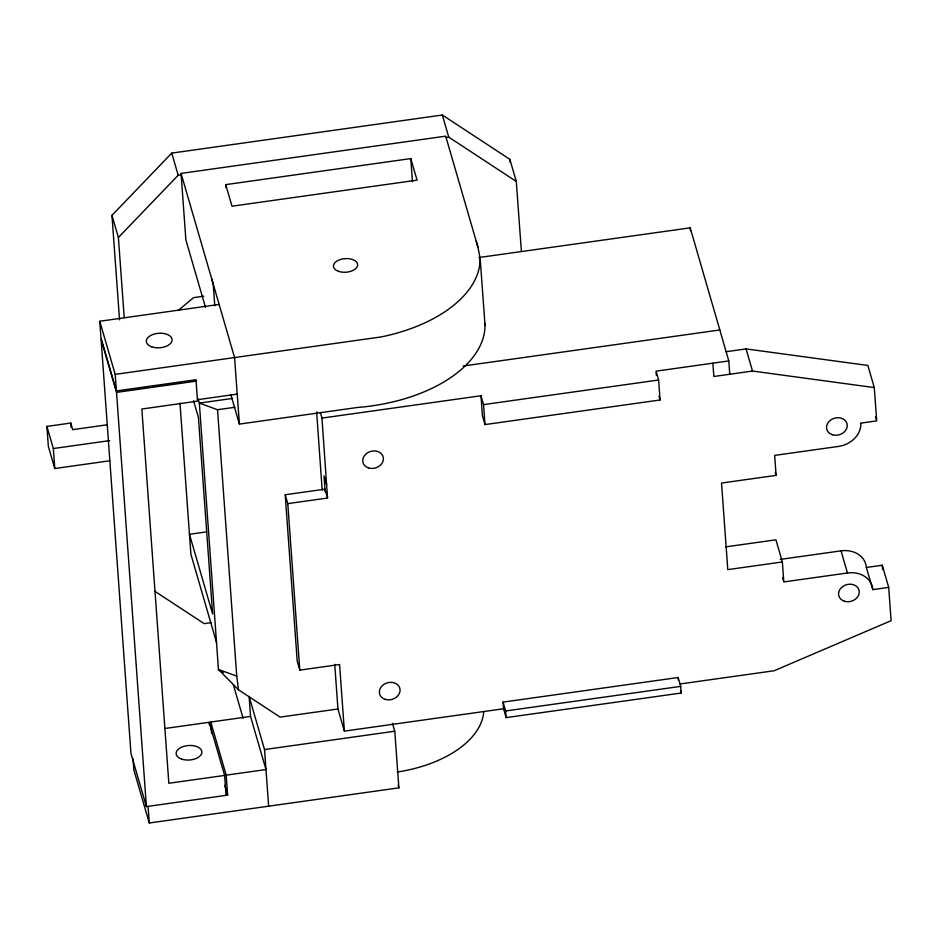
<?xml version="1.0" encoding="UTF-8"?>
<svg xmlns="http://www.w3.org/2000/svg" width="938" height="938" viewBox="0 0 938 938"><rect width="100%" height="100%" fill="white"/><g stroke="black" fill="none" stroke-linecap="round" stroke-linejoin="round"><path stroke-width="1.41" d="M211.66 278.738L213.207 284.062L214.79 305.765M119.548 319.835L111.962 215.365L171.76 153.105L442.326 115.011L509.862 159.343L516.299 181.468L521.364 251.173M124.226 317.724L118.399 237.49L178.185 175.242L181.081 174.831M178.044 310.584L193.615 297.639L203.745 296.209M205.481 307.359L185.888 239.952L181.057 173.413L445.691 136.151L477.981 247.28L480.197 258.923L485.04 325.451A134.896 75.826 -4.2 0 1 357.366 407.479L239.401 424.093L230.947 394.968M445.867 137.546L448.763 137.136L516.299 181.468M225.741 184.634L410.785 158.581L417.058 180.155L232.003 206.208L225.741 184.634L225.952 187.53M478.826 257.54L690.204 227.84L728.803 360.931L729.764 374.25M226.058 795.412L224.616 775.433L168.84 783.265L141.849 409.027L197.543 401.136L195.983 379.726L116.406 390.935L100.964 337.821L99.768 321.253L219.14 304.44M99.768 321.253L115.198 374.368L381.285 336.906A134.896 75.826 -4.2 0 0 480.197 258.923M226.187 775.151L265.982 769.547L250.54 716.433L210.757 722.037L226.187 775.151L227.641 795.131L146.398 806.598L130.957 753.437L101.081 339.228L116.523 392.401L196.101 381.156M197.437 399.717L237.232 394.112M232.683 398.404L199.337 403.082L198.129 398.92M463.196 366.019L719.809 329.965M109.769 460.781L54.779 468.531L48.354 446.394L46.9 426.415L70.772 423.05L72.695 429.651L106.979 424.832M726.176 351.703L746.073 348.913L867.849 365.445L874.286 387.582L876.69 420.892L860.674 423.132L860.814 423.859A24.224 19.886 -16.2 0 1 837.47 446.57L774.671 455.399L776.113 475.378L721.533 483.047L727.782 569.624L782.362 561.956L783.805 581.935L847.471 572.989A24.224 19.886 -16.2 0 1 872.786 589.615L888.696 587.387L891.1 620.686L774.131 670.752L680.073 683.966M46.9 426.415L53.337 448.54L109.758 440.602M320.35 412.556L321.957 418.09L480.971 395.754L483.539 404.606L484.981 424.586L660.059 399.987L658.628 380.007L656.049 371.155L728.803 360.931M483.539 404.606L658.628 380.007M874.286 387.582L752.51 371.049L713.853 376.49L712.892 363.17M285.199 494.76L324.994 489.167L327.561 498.031L287.778 503.612L285.199 494.76L297.217 661.255L299.785 670.119L339.579 664.526L344.387 731.112L503.542 708.765L506.121 717.617L681.199 693.03L680.718 686.37L678.151 677.506L503.061 702.105L503.542 708.765M206.653 531.869L189.464 534.285L212.621 614.003L198.434 417.516L193.556 400.69M725.66 546.877L775.925 539.819L782.362 561.956M211.402 622.598L204.167 623.618L154.465 591.046M780.264 559.388L841.034 550.852A24.224 19.886 -16.2 0 1 866.349 567.478L872.786 589.615M866.349 567.478L882.271 565.239L888.696 587.387M344.387 731.112L337.95 708.987L280.087 717.113L238.51 689.805L218.448 669.486L199.337 403.082L217.522 409.718L234.817 407.291M503.061 702.105L505.641 710.957L680.718 686.37M250.54 716.433L249.098 696.453L264.528 749.556L394.769 731.218L398.885 787.85L149.271 822.989L133.841 769.875L133.032 758.772M164.842 728.498L209.174 722.283L224.616 775.433M397.161 771.868L400.022 771.599A105.9 59.54 -4.2 0 0 483.703 712.27M238.51 689.805L236.739 676.122L218.448 669.486L223.279 672.652M476.246 241.324L477.841 246.8M875.482 416.73L876.291 419.509M841.034 550.852L847.471 572.989M746.073 348.913L752.51 371.049M775.304 472.611L776.113 475.378M782.597 577.785L783.394 580.552M658.957 396.199L660.059 399.987M680.46 690.497L681.199 693.03M442.326 115.011L448.763 137.136M484.981 424.586L482.413 415.733L480.971 395.754M327.561 498.031L326.612 484.712L324.032 475.847L325.205 492.087M392.483 723.362L394.769 731.218M398.122 785.223L398.885 787.85M181.057 173.413L234.57 357.554L239.401 424.093M171.76 153.105L178.185 175.242M111.962 215.365L118.399 237.49M233.363 684.799L243.083 718.238M216.631 642.835L190.906 554.264L179.99 403.141M224.803 785.352L227.641 795.131M484.547 322.871L485.04 325.451M882.271 565.239L882.576 569.577M690.204 227.84L690.403 230.619M656.154 372.585L656.354 375.435M678.151 677.506L678.338 680.167M509.862 159.343L510.084 162.262M505.641 710.957L506.121 717.617M410.785 158.581L412.474 181.726M322.168 490.152L316.645 411.888M287.778 503.612L299.785 670.119M264.528 749.556L268.643 806.188M217.522 409.718L236.739 676.122M210.757 722.037L211.589 733.457M209.174 722.283L209.385 725.133M148.063 806.34L149.271 822.989M115.198 374.368L116.406 390.935M116.523 392.401L146.398 806.598M70.772 423.05L71.089 427.329M53.337 448.54L54.779 468.531M334.737 664.339L337.95 708.987M321.957 418.09L326.612 484.712M181.456 759.041A12.921 7.27 -4.1 0 0 201.834 752.874A12.921 7.27 -4.1 0 0 183.719 746.39A12.921 7.27 -4.1 0 0 181.456 759.041M844.27 601.199A10.494 8.618 -16.2 0 0 859.255 591.526A10.494 8.618 -16.2 0 0 843.192 586.203A10.494 8.618 -16.2 0 0 844.27 601.199M368.446 467.91A10.494 8.618 -16.2 0 0 383.419 458.225A10.494 8.618 -16.2 0 0 367.368 452.913A10.494 8.618 -16.2 0 0 368.446 467.91M385.096 699.338A10.494 8.618 -16.2 0 0 400.069 689.665A10.494 8.618 -16.2 0 0 384.017 684.341A10.494 8.618 -16.2 0 0 385.096 699.338M832.428 434.751A10.494 8.618 -16.2 0 0 847.225 424.879A10.494 8.618 -16.2 0 0 831.033 419.802A10.494 8.618 -16.2 0 0 832.428 434.751M338.477 271.317A12.112 6.812 -4.2 0 0 357.577 265.524A12.112 6.812 -4.2 0 0 340.6 259.451A12.112 6.812 -4.2 0 0 338.477 271.317M151.663 346.802A12.921 7.27 -4.2 0 0 172.041 340.623A12.921 7.27 -4.2 0 0 153.926 334.151A12.921 7.27 -4.2 0 0 151.663 346.802"/></g></svg>
